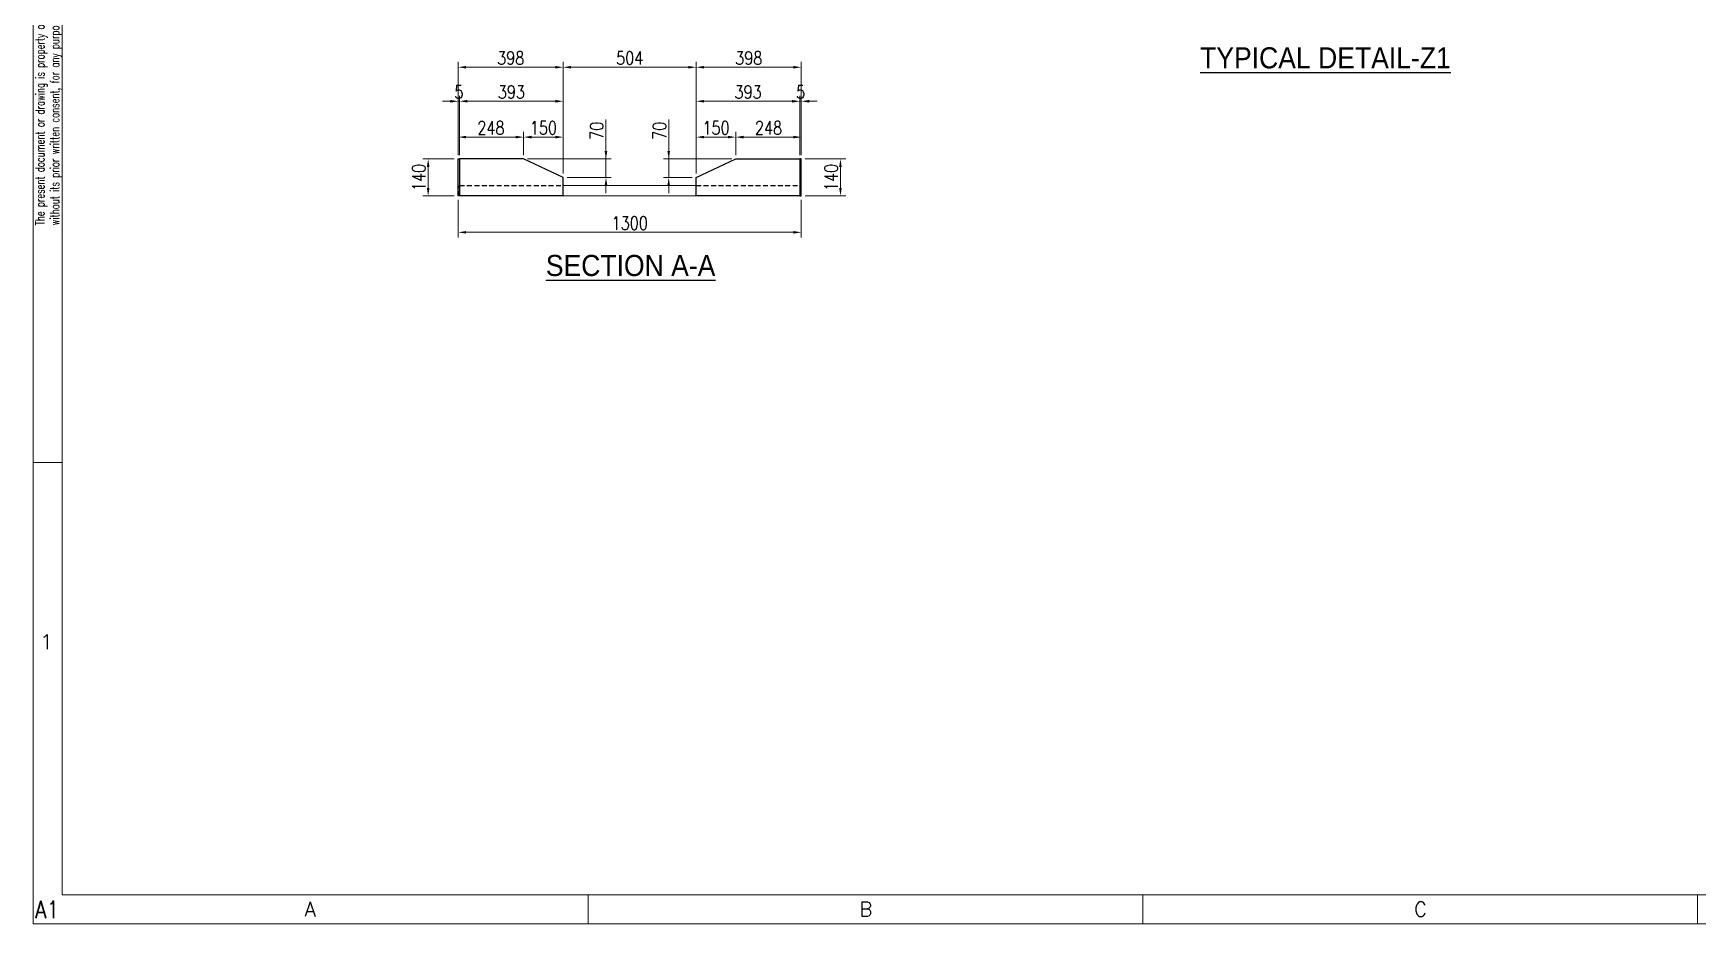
# Model space of a CAD drawing. Header units: millimetres. Extents: x 160193 to 172808, y 1972 to 10882.
# Drawn here: x 160193 to 166501, y 1972 to 5345 of the extents above; entities that cross this region are included whole.
import ezdxf
from ezdxf.enums import TextEntityAlignment as Align

# ---------------------------------------------------------------- set-up
doc = ezdxf.new("R2010")
doc.units = ezdxf.units.MM
doc.header["$LTSCALE"] = 0.75
doc.linetypes.add('HIDDEN', pattern=[0.375, 0.25, -0.125])
doc.linetypes.add('XKITLINE00', pattern=[0])
for name, color, linetype in [('Grating', 7, 'Continuous'), ('Text', 254, 'Continuous'), ('TITLE', 7, 'Continuous'), ('TOE PLATE', 3, 'Continuous')]:
    doc.layers.add(name, color=color, linetype=linetype)
doc.layers.add('Grtg Dim', color=7, linetype='Continuous', lineweight=15)
doc.styles.add('ARIAL', font='arial.ttf')
doc.styles.add('ROMANS', font='romans.shx', dxfattribs={"width": 0.8})
doc.styles.add('ROMANS-S', font='romans.shx', dxfattribs={"width": 0.7})
doc.dimstyles.new('grt dim', dxfattribs={"dimscale": 20, "dimtxt": 2.5, "dimasz": 1.5, "dimexe": 1, "dimexo": 0.75, "dimgap": 0.5, "dimtad": 1, "dimdec": 0, "dimlfac": -1, "dimzin": 0, "dimdsep": 46, "dimtxsty": 'ROMANS', "dimcen": 0, "dimclrd": 1, "dimclre": 1, "dimclrt": 3, "dimadec": 0, "dimazin": 0, "dimtfac": 1, "dimtdec": 0, "dimtix": 1, "dimtmove": 1, "dimatfit": 3, "dimfxl": 1, "dimtolj": 1, "dimtzin": 0, "dimlwd": -1, "dimlwe": -1, "dimarcsym": 0})

# ---------------------------------------------------------------- blocks, each defined once
blk = doc.blocks.new('*D119')
at = {"layer": 'Defpoints', "color": 0, "transparency": 16777216}
for p in [(161803.9, 4729.1), (163103.9, 4729.1), (163103.9, 4591.2)]:
    blk.add_point(p, dxfattribs=at)
at = {"layer": 'Grtg Dim', "color": 1, "transparency": 16777216}
for p, q in [((161803.9, 4714.1), (161803.9, 4571.2)), ((163103.9, 4714.1), (163103.9, 4571.2))]:
    blk.add_line(p, q, dxfattribs=at)
at = {"layer": 'Grtg Dim', "color": 1, "linetype": 'ByBlock', "transparency": 16777216}
blk.add_line((161833.9, 4591.2), (163073.9, 4591.2), dxfattribs=at)
at = {"layer": 'Grtg Dim', "color": 1, "transparency": 16777216}
for points in [[(161833.9, 4596.2), (161833.9, 4586.2), (161803.9, 4591.2)], [(163073.9, 4596.2), (163073.9, 4586.2), (163103.9, 4591.2)]]:
    blk.add_solid(points, dxfattribs=at)
at = {"layer": 'Grtg Dim', "color": 3, "transparency": 16777216, "insert": (162453.9, 4626.2), "char_height": 50, "attachment_point": 5, "style": 'ROMANS'}
blk.add_mtext('\\A1;1300', dxfattribs=at)
blk = doc.blocks.new('*D120')
at = {"layer": 'Defpoints', "color": 0, "transparency": 16777216}
for p in [(161808.9, 5087.7), (161803.9, 4869.1), (161808.9, 4869.1)]:
    blk.add_point(p, dxfattribs=at)
at = {"layer": 'Grtg Dim', "color": 1, "linetype": 'ByBlock', "transparency": 16777216}
for p, q in [((161773.9, 5087.7), (161743.9, 5087.7)), ((161803.9, 5087.7), (161808.9, 5087.7)), ((161838.9, 5087.7), (161868.9, 5087.7))]:
    blk.add_line(p, q, dxfattribs=at)
at = {"layer": 'Grtg Dim', "color": 1, "transparency": 16777216}
for p, q in [((161803.9, 4884.1), (161803.9, 5107.7)), ((161808.9, 4884.1), (161808.9, 5107.7))]:
    blk.add_line(p, q, dxfattribs=at)
for points in [[(161773.9, 5092.7), (161773.9, 5082.7), (161803.9, 5087.7)], [(161838.9, 5092.7), (161838.9, 5082.7), (161808.9, 5087.7)]]:
    blk.add_solid(points, dxfattribs=at)
at = {"layer": 'Grtg Dim', "color": 3, "transparency": 16777216, "insert": (161806.4, 5122.7), "char_height": 50, "attachment_point": 5, "style": 'ROMANS'}
blk.add_mtext('\\A1;5', dxfattribs=at)
blk = doc.blocks.new('*D121')
at = {"layer": 'Defpoints', "color": 0, "transparency": 16777216}
for p in [(162201.8, 5087.7), (161808.9, 4869.1), (162201.8, 4799.1)]:
    blk.add_point(p, dxfattribs=at)
at = {"layer": 'Grtg Dim', "color": 1, "transparency": 16777216}
for p, q in [((161808.9, 4884.1), (161808.9, 5107.7)), ((162201.8, 4814.1), (162201.8, 5107.7))]:
    blk.add_line(p, q, dxfattribs=at)
at = {"layer": 'Grtg Dim', "color": 1, "linetype": 'ByBlock', "transparency": 16777216}
blk.add_line((161838.9, 5087.7), (162171.8, 5087.7), dxfattribs=at)
at = {"layer": 'Grtg Dim', "color": 1, "transparency": 16777216}
for points in [[(161838.9, 5092.7), (161838.9, 5082.7), (161808.9, 5087.7)], [(162171.8, 5092.7), (162171.8, 5082.7), (162201.8, 5087.7)]]:
    blk.add_solid(points, dxfattribs=at)
at = {"layer": 'Grtg Dim', "color": 3, "transparency": 16777216, "insert": (162005.3, 5122.7), "char_height": 50, "attachment_point": 5, "style": 'ROMANS'}
blk.add_mtext('\\A1;393', dxfattribs=at)
blk = doc.blocks.new('*D122')
at = {"layer": 'Defpoints', "color": 0, "transparency": 16777216}
for p in [(163103.9, 5087.7), (163098.9, 4869.1), (163103.9, 4869.1)]:
    blk.add_point(p, dxfattribs=at)
at = {"layer": 'Grtg Dim', "color": 1, "linetype": 'ByBlock', "transparency": 16777216}
for p, q in [((163068.9, 5087.7), (163038.9, 5087.7)), ((163098.9, 5087.7), (163103.9, 5087.7)), ((163133.9, 5087.7), (163163.9, 5087.7))]:
    blk.add_line(p, q, dxfattribs=at)
at = {"layer": 'Grtg Dim', "color": 1, "transparency": 16777216}
for p, q in [((163098.9, 4884.1), (163098.9, 5107.7)), ((163103.9, 4884.1), (163103.9, 5107.7))]:
    blk.add_line(p, q, dxfattribs=at)
for points in [[(163068.9, 5092.7), (163068.9, 5082.7), (163098.9, 5087.7)], [(163133.9, 5092.7), (163133.9, 5082.7), (163103.9, 5087.7)]]:
    blk.add_solid(points, dxfattribs=at)
at = {"layer": 'Grtg Dim', "color": 3, "transparency": 16777216, "insert": (163101.4, 5122.7), "char_height": 50, "attachment_point": 5, "style": 'ROMANS'}
blk.add_mtext('\\A1;5', dxfattribs=at)
blk = doc.blocks.new('*D123')
at = {"layer": 'Defpoints', "color": 0, "transparency": 16777216}
for p in [(163098.9, 5087.7), (163098.9, 4869.1), (162705.8, 4799.1)]:
    blk.add_point(p, dxfattribs=at)
at = {"layer": 'Grtg Dim', "color": 1, "transparency": 16777216}
for p, q in [((162705.8, 4814.1), (162705.8, 5107.7)), ((163098.9, 4884.1), (163098.9, 5107.7))]:
    blk.add_line(p, q, dxfattribs=at)
at = {"layer": 'Grtg Dim', "color": 1, "linetype": 'ByBlock', "transparency": 16777216}
blk.add_line((162735.8, 5087.7), (163068.9, 5087.7), dxfattribs=at)
at = {"layer": 'Grtg Dim', "color": 1, "transparency": 16777216}
for points in [[(162735.8, 5092.7), (162735.8, 5082.7), (162705.8, 5087.7)], [(163068.9, 5092.7), (163068.9, 5082.7), (163098.9, 5087.7)]]:
    blk.add_solid(points, dxfattribs=at)
at = {"layer": 'Grtg Dim', "color": 3, "transparency": 16777216, "insert": (162902.3, 5122.7), "char_height": 50, "attachment_point": 5, "style": 'ROMANS'}
blk.add_mtext('\\A1;393', dxfattribs=at)
blk = doc.blocks.new('*D124')
at = {"layer": 'Defpoints', "color": 0, "transparency": 16777216}
for p in [(162051.8, 4951.9), (162051.8, 4869.1), (162201.8, 4799.1)]:
    blk.add_point(p, dxfattribs=at)
at = {"layer": 'Grtg Dim', "color": 1, "transparency": 16777216}
for p, q in [((162051.8, 4884.1), (162051.8, 4971.9)), ((162201.8, 4814.1), (162201.8, 4971.9))]:
    blk.add_line(p, q, dxfattribs=at)
at = {"layer": 'Grtg Dim', "color": 1, "linetype": 'ByBlock', "transparency": 16777216}
blk.add_line((162171.8, 4951.9), (162081.8, 4951.9), dxfattribs=at)
at = {"layer": 'Grtg Dim', "color": 1, "transparency": 16777216}
for points in [[(162081.8, 4956.9), (162081.8, 4946.9), (162051.8, 4951.9)], [(162171.8, 4956.9), (162171.8, 4946.9), (162201.8, 4951.9)]]:
    blk.add_solid(points, dxfattribs=at)
at = {"layer": 'Grtg Dim', "color": 3, "transparency": 16777216, "insert": (162126.8, 4986.9), "char_height": 50, "attachment_point": 5, "style": 'ROMANS'}
blk.add_mtext('\\A1;150', dxfattribs=at)
blk = doc.blocks.new('*D125')
at = {"layer": 'Defpoints', "color": 0, "transparency": 16777216}
for p in [(162855.8, 4951.9), (162855.8, 4869.1), (162705.8, 4799.1)]:
    blk.add_point(p, dxfattribs=at)
at = {"layer": 'Grtg Dim', "color": 1, "transparency": 16777216}
for p, q in [((162705.8, 4814.1), (162705.8, 4971.9)), ((162855.8, 4884.1), (162855.8, 4971.9))]:
    blk.add_line(p, q, dxfattribs=at)
at = {"layer": 'Grtg Dim', "color": 1, "linetype": 'ByBlock', "transparency": 16777216}
blk.add_line((162735.8, 4951.9), (162825.8, 4951.9), dxfattribs=at)
at = {"layer": 'Grtg Dim', "color": 1, "transparency": 16777216}
for points in [[(162735.8, 4956.9), (162735.8, 4946.9), (162705.8, 4951.9)], [(162825.8, 4956.9), (162825.8, 4946.9), (162855.8, 4951.9)]]:
    blk.add_solid(points, dxfattribs=at)
at = {"layer": 'Grtg Dim', "color": 3, "transparency": 16777216, "insert": (162780.8, 4986.9), "char_height": 50, "attachment_point": 5, "style": 'ROMANS'}
blk.add_mtext('\\A1;150', dxfattribs=at)
blk = doc.blocks.new('*D126')
at = {"layer": 'Defpoints', "color": 0, "transparency": 16777216}
for p in [(162051.8, 4869.1), (162201.8, 4799.1), (162363.7, 4799.1)]:
    blk.add_point(p, dxfattribs=at)
at = {"layer": 'Grtg Dim', "color": 1, "linetype": 'ByBlock', "transparency": 16777216}
for p, q in [((162363.7, 5018.5), (162363.7, 4869.1)), ((162363.7, 4899.1), (162363.7, 4929.1)), ((162363.7, 4869.1), (162363.7, 4799.1)), ((162363.7, 4869.1), (162363.7, 4799.1)), ((162363.7, 4769.1), (162363.7, 4739.1))]:
    blk.add_line(p, q, dxfattribs=at)
at = {"layer": 'Grtg Dim', "color": 1, "transparency": 16777216}
for p, q in [((162066.8, 4869.1), (162383.7, 4869.1)), ((162216.8, 4799.1), (162383.7, 4799.1))]:
    blk.add_line(p, q, dxfattribs=at)
for points in [[(162358.7, 4899.1), (162368.7, 4899.1), (162363.7, 4869.1)], [(162358.7, 4769.1), (162368.7, 4769.1), (162363.7, 4799.1)]]:
    blk.add_solid(points, dxfattribs=at)
at = {"layer": 'Grtg Dim', "color": 3, "transparency": 16777216, "insert": (162328.7, 4976.1), "char_height": 50, "attachment_point": 5, "rotation": 90, "style": 'ROMANS'}
blk.add_mtext('\\A1;70', dxfattribs=at)
blk = doc.blocks.new('*D127')
at = {"layer": 'Defpoints', "color": 0, "transparency": 16777216}
for p in [(162855.8, 4869.1), (162601.5, 4799.1), (162705.8, 4799.1)]:
    blk.add_point(p, dxfattribs=at)
at = {"layer": 'Grtg Dim', "color": 1, "linetype": 'ByBlock', "transparency": 16777216}
for p, q in [((162601.5, 5018.3), (162601.5, 4869.1)), ((162601.5, 4899.1), (162601.5, 4929.1)), ((162601.5, 4869.1), (162601.5, 4799.1)), ((162601.5, 4869.1), (162601.5, 4799.1)), ((162601.5, 4769.1), (162601.5, 4739.1))]:
    blk.add_line(p, q, dxfattribs=at)
at = {"layer": 'Grtg Dim', "color": 1, "transparency": 16777216}
for p, q in [((162840.8, 4869.1), (162581.5, 4869.1)), ((162690.8, 4799.1), (162581.5, 4799.1))]:
    blk.add_line(p, q, dxfattribs=at)
for points in [[(162596.5, 4899.1), (162606.5, 4899.1), (162601.5, 4869.1)], [(162596.5, 4769.1), (162606.5, 4769.1), (162601.5, 4799.1)]]:
    blk.add_solid(points, dxfattribs=at)
at = {"layer": 'Grtg Dim', "color": 3, "transparency": 16777216, "insert": (162566.5, 4975.9), "char_height": 50, "attachment_point": 5, "rotation": 90, "style": 'ROMANS'}
blk.add_mtext('\\A1;70', dxfattribs=at)
blk = doc.blocks.new('*D128')
at = {"layer": 'Defpoints', "color": 0, "transparency": 16777216}
for p in [(161803.9, 4869.1), (161689.9, 4729.1), (161803.9, 4729.1)]:
    blk.add_point(p, dxfattribs=at)
at = {"layer": 'Grtg Dim', "color": 1, "transparency": 16777216}
for p, q in [((161788.9, 4869.1), (161669.9, 4869.1)), ((161788.9, 4729.1), (161669.9, 4729.1))]:
    blk.add_line(p, q, dxfattribs=at)
at = {"layer": 'Grtg Dim', "color": 1, "linetype": 'ByBlock', "transparency": 16777216}
blk.add_line((161689.9, 4839.1), (161689.9, 4759.1), dxfattribs=at)
at = {"layer": 'Grtg Dim', "color": 1, "transparency": 16777216}
for points in [[(161684.9, 4839.1), (161694.9, 4839.1), (161689.9, 4869.1)], [(161684.9, 4759.1), (161694.9, 4759.1), (161689.9, 4729.1)]]:
    blk.add_solid(points, dxfattribs=at)
at = {"layer": 'Grtg Dim', "color": 3, "transparency": 16777216, "insert": (161654.9, 4799.1), "char_height": 50, "attachment_point": 5, "rotation": 90, "style": 'ROMANS'}
blk.add_mtext('\\A1;140', dxfattribs=at)
blk = doc.blocks.new('*D129')
at = {"layer": 'Defpoints', "color": 0, "transparency": 16777216}
for p in [(163103.9, 4869.1), (163252.4, 4869.1), (163103.9, 4729.1)]:
    blk.add_point(p, dxfattribs=at)
at = {"layer": 'Grtg Dim', "color": 1, "transparency": 16777216}
for p, q in [((163118.9, 4869.1), (163272.4, 4869.1)), ((163118.9, 4729.1), (163272.4, 4729.1))]:
    blk.add_line(p, q, dxfattribs=at)
at = {"layer": 'Grtg Dim', "color": 1, "linetype": 'ByBlock', "transparency": 16777216}
blk.add_line((163252.4, 4759.1), (163252.4, 4839.1), dxfattribs=at)
at = {"layer": 'Grtg Dim', "color": 1, "transparency": 16777216}
for points in [[(163247.4, 4839.1), (163257.4, 4839.1), (163252.4, 4869.1)], [(163247.4, 4759.1), (163257.4, 4759.1), (163252.4, 4729.1)]]:
    blk.add_solid(points, dxfattribs=at)
at = {"layer": 'Grtg Dim', "color": 3, "transparency": 16777216, "insert": (163217.4, 4799.1), "char_height": 50, "attachment_point": 5, "rotation": 90, "style": 'ROMANS'}
blk.add_mtext('\\A1;140', dxfattribs=at)
blk = doc.blocks.new('*D130')
at = {"layer": 'Defpoints', "color": 0, "transparency": 16777216}
for p in [(162201.8, 5216.6), (161803.9, 4869.1), (162201.8, 4799.1)]:
    blk.add_point(p, dxfattribs=at)
at = {"layer": 'Grtg Dim', "color": 1, "transparency": 16777216}
for p, q in [((161803.9, 4884.1), (161803.9, 5236.6)), ((162201.8, 4814.1), (162201.8, 5236.6))]:
    blk.add_line(p, q, dxfattribs=at)
at = {"layer": 'Grtg Dim', "color": 1, "linetype": 'ByBlock', "transparency": 16777216}
blk.add_line((161833.9, 5216.6), (162171.8, 5216.6), dxfattribs=at)
at = {"layer": 'Grtg Dim', "color": 1, "transparency": 16777216}
for points in [[(161833.9, 5221.6), (161833.9, 5211.6), (161803.9, 5216.6)], [(162171.8, 5221.6), (162171.8, 5211.6), (162201.8, 5216.6)]]:
    blk.add_solid(points, dxfattribs=at)
at = {"layer": 'Grtg Dim', "color": 3, "transparency": 16777216, "insert": (162002.8, 5251.6), "char_height": 50, "attachment_point": 5, "style": 'ROMANS'}
blk.add_mtext('\\A1;398', dxfattribs=at)
blk = doc.blocks.new('*D131')
at = {"layer": 'Defpoints', "color": 0, "transparency": 16777216}
for p in [(162705.8, 5216.6), (162201.8, 4799.1), (162705.8, 4799.1)]:
    blk.add_point(p, dxfattribs=at)
at = {"layer": 'Grtg Dim', "color": 1, "transparency": 16777216}
for p, q in [((162201.8, 4814.1), (162201.8, 5236.6)), ((162705.8, 4814.1), (162705.8, 5236.6))]:
    blk.add_line(p, q, dxfattribs=at)
at = {"layer": 'Grtg Dim', "color": 1, "linetype": 'ByBlock', "transparency": 16777216}
blk.add_line((162231.8, 5216.6), (162675.8, 5216.6), dxfattribs=at)
at = {"layer": 'Grtg Dim', "color": 1, "transparency": 16777216}
for points in [[(162231.8, 5221.6), (162231.8, 5211.6), (162201.8, 5216.6)], [(162675.8, 5221.6), (162675.8, 5211.6), (162705.8, 5216.6)]]:
    blk.add_solid(points, dxfattribs=at)
at = {"layer": 'Grtg Dim', "color": 3, "transparency": 16777216, "insert": (162453.8, 5251.6), "char_height": 50, "attachment_point": 5, "style": 'ROMANS'}
blk.add_mtext('\\A1;504', dxfattribs=at)
blk = doc.blocks.new('*D132')
at = {"layer": 'Defpoints', "color": 0, "transparency": 16777216}
for p in [(163103.9, 5216.6), (163103.9, 4869.1), (162705.8, 4799.1)]:
    blk.add_point(p, dxfattribs=at)
at = {"layer": 'Grtg Dim', "color": 1, "transparency": 16777216}
for p, q in [((162705.8, 4814.1), (162705.8, 5236.6)), ((163103.9, 4884.1), (163103.9, 5236.6))]:
    blk.add_line(p, q, dxfattribs=at)
at = {"layer": 'Grtg Dim', "color": 1, "linetype": 'ByBlock', "transparency": 16777216}
blk.add_line((162735.8, 5216.6), (163073.9, 5216.6), dxfattribs=at)
at = {"layer": 'Grtg Dim', "color": 1, "transparency": 16777216}
for points in [[(162735.8, 5221.6), (162735.8, 5211.6), (162705.8, 5216.6)], [(163073.9, 5221.6), (163073.9, 5211.6), (163103.9, 5216.6)]]:
    blk.add_solid(points, dxfattribs=at)
at = {"layer": 'Grtg Dim', "color": 3, "transparency": 16777216, "insert": (162904.8, 5251.6), "char_height": 50, "attachment_point": 5, "style": 'ROMANS'}
blk.add_mtext('\\A1;398', dxfattribs=at)
blk = doc.blocks.new('*D133')
at = {"layer": 'Defpoints', "color": 0, "transparency": 16777216}
for p in [(163103.9, 4951.9), (162855.8, 4869.1), (163103.9, 4869.1)]:
    blk.add_point(p, dxfattribs=at)
at = {"layer": 'Grtg Dim', "color": 1, "transparency": 16777216}
for p, q in [((162855.8, 4884.1), (162855.8, 4971.9)), ((163103.9, 4884.1), (163103.9, 4971.9))]:
    blk.add_line(p, q, dxfattribs=at)
at = {"layer": 'Grtg Dim', "color": 1, "linetype": 'ByBlock', "transparency": 16777216}
blk.add_line((162885.8, 4951.9), (163073.9, 4951.9), dxfattribs=at)
at = {"layer": 'Grtg Dim', "color": 1, "transparency": 16777216}
for points in [[(162885.8, 4956.9), (162885.8, 4946.9), (162855.8, 4951.9)], [(163073.9, 4956.9), (163073.9, 4946.9), (163103.9, 4951.9)]]:
    blk.add_solid(points, dxfattribs=at)
at = {"layer": 'Grtg Dim', "color": 3, "transparency": 16777216, "insert": (162979.8, 4986.9), "char_height": 50, "attachment_point": 5, "style": 'ROMANS'}
blk.add_mtext('\\A1;248', dxfattribs=at)
blk = doc.blocks.new('*D134')
at = {"layer": 'Defpoints', "color": 0, "transparency": 16777216}
for p in [(161803.9, 4951.9), (161803.9, 4869.1), (162051.8, 4869.1)]:
    blk.add_point(p, dxfattribs=at)
at = {"layer": 'Grtg Dim', "color": 1, "transparency": 16777216}
for p, q in [((161803.9, 4884.1), (161803.9, 4971.9)), ((162051.8, 4884.1), (162051.8, 4971.9))]:
    blk.add_line(p, q, dxfattribs=at)
at = {"layer": 'Grtg Dim', "color": 1, "linetype": 'ByBlock', "transparency": 16777216}
blk.add_line((162021.8, 4951.9), (161833.9, 4951.9), dxfattribs=at)
at = {"layer": 'Grtg Dim', "color": 1, "transparency": 16777216}
for points in [[(161833.9, 4956.9), (161833.9, 4946.9), (161803.9, 4951.9)], [(162021.8, 4956.9), (162021.8, 4946.9), (162051.8, 4951.9)]]:
    blk.add_solid(points, dxfattribs=at)
at = {"layer": 'Grtg Dim', "color": 3, "transparency": 16777216, "insert": (161927.8, 4986.9), "char_height": 50, "attachment_point": 5, "style": 'ROMANS'}
blk.add_mtext('\\A1;248', dxfattribs=at)

msp = doc.modelspace()

# ---------------------------------------------------------------- linework, layer by layer
at = {"layer": 'Grating', "color": 2, "linetype": 'HIDDEN', "ltscale": 100}
for points in [[(162201.8, 4729.1), (161808.9, 4729.1), (161808.9, 4769.1), (162201.8, 4769.1)], [(162705.8, 4769.1), (163098.9, 4769.1), (163098.9, 4729.1), (162705.8, 4729.1)]]:
    msp.add_lwpolyline(points, dxfattribs=at)
at = {"layer": 'Grtg Dim'}
for p, q in [((162705.8, 4769.1), (162201.8, 4769.1)), ((162705.8, 4729.1), (162201.8, 4729.1))]:
    msp.add_line(p, q, dxfattribs=at)
at = {"layer": 'TITLE', "color": 5, "linetype": 'XKITLINE00', "lineweight": 0}
for p, q in [((160193.4, 3719.6), (160303.2, 3719.6)), ((162295.9, 2081.7), (162295.9, 1971.9)), ((162295.9, 2081.7), (162295.9, 1971.9)), ((164398.4, 2081.7), (164398.4, 1971.9)), ((164398.4, 2081.7), (164398.4, 1971.9)), ((166500.9, 2081.7), (166500.9, 1971.9)), ((166500.9, 2081.7), (166500.9, 1971.9))]:
    msp.add_line(p, q, dxfattribs=at)
at = {"layer": 'TITLE', "color": 5, "linetype": 'XKITLINE00', "lineweight": 0, "flags": 128}
for points in [[(172808.4, 1971.9), (160193.4, 1971.9), (160193.4, 10881.9), (172808.4, 10881.9)], [(160303.2, 10772.1), (172698.7, 10772.1), (172698.7, 2081.7), (160303.2, 2081.7)]]:
    msp.add_lwpolyline(points, close=True, dxfattribs=at)
at = {"layer": 'TOE PLATE', "color": 6}
msp.add_line((162201.8, 4729.1), (161808.9, 4729.1), dxfattribs=at)
for points in [[(161803.9, 4869.1), (161808.9, 4869.1), (161808.9, 4729.1), (161803.9, 4729.1)], [(163103.9, 4869.1), (163098.9, 4869.1), (163098.9, 4729.1), (163103.9, 4729.1)]]:
    msp.add_lwpolyline(points, close=True, dxfattribs=at)
for points in [[(162201.8, 4729.1), (162201.8, 4799.1), (162051.8, 4869.1), (161808.9, 4869.1)], [(162705.8, 4729.1), (162705.8, 4799.1), (162855.8, 4869.1), (163098.9, 4869.1)], [(163098.9, 4729.1), (162705.8, 4729.1)]]:
    msp.add_lwpolyline(points, dxfattribs=at)

# ---------------------------------------------------------------- texts
at = {"layer": 'Text', "color": 50, "style": 'ARIAL', "width": 0.9}
for s, p in [('%%UTYPICAL DETAIL-Z1', (165090.3, 5252.2)), ('%%USECTION A-A', (162457.1, 4465.6))]:
    msp.add_text(s, height=80, dxfattribs=at).set_placement(p, align=Align.MIDDLE_CENTER)
at = {"layer": 'TITLE', "color": 3, "linetype": 'XKITLINE00', "style": 'ROMANS'}
for s, p in [('1', (160219.6, 3012.6)), ('A', (161221.2, 1999.4)), ('B', (163323.7, 1999.4)), ('C', (165426.2, 1999.4))]:
    msp.add_text(s, height=54.9, dxfattribs=at).set_placement(p)
at = {"layer": 'TITLE', "color": 3, "linetype": 'XKITLINE00', "style": 'ROMANS', "width": 0.85}
msp.add_text('A1', height=65.87, dxfattribs=at).set_placement((160200.8, 1992.3))
at = {"layer": 'TITLE', "color": 3, "insert": (160202.2, 4617.4, 0), "char_height": 33.4304, "width": 3695.526, "attachment_point": 1, "rotation": 90, "style": 'ROMANS-S'}
msp.add_mtext('The present document or drawing is property of Oasis Metal Manufacturing and shall not, under any circumstances, be totally or partially, directly or indirectly, transferred, reproduced, copied, disclosed or used, without its prior written consent, for any purpose and in any way other than that for which it is specifically furnished or outside the extent of the agreed upon right of use.', dxfattribs=at)

# ---------------------------------------------------------------- dimensions: what is measured, and where the dimension line sits
at = {"layer": 'Grtg Dim', "color": 2}
for base, p1, p2, picture, middle in [((162201.8, 5216.6), (161803.9, 4869.1), (162201.8, 4799.1), '*D130', (162002.8, 5251.6)), ((162705.8, 5216.6), (162201.8, 4799.1), (162705.8, 4799.1), '*D131', (162453.8, 5251.6)), ((163103.9, 5216.6), (162705.8, 4799.1), (163103.9, 4869.1), '*D132', (162904.8, 5251.6)), ((161803.9, 4951.9), (162051.8, 4869.1), (161803.9, 4869.1), '*D134', (161927.8, 4986.9)), ((163103.9, 4951.9), (162855.8, 4869.1), (163103.9, 4869.1), '*D133', (162979.8, 4986.9))]:
    dim = msp.add_linear_dim(base=base, p1=p1, p2=p2, dimstyle='grt dim', override={"dimfxl": 0.18, "dimarcsym": 1}, dxfattribs=at)
    dim.commit()
    dim.dimension.update_dxf_attribs({"geometry": picture, "text_midpoint": middle})
at = {"layer": 'Grtg Dim', "color": 1}
for base, p1, p2, picture, middle in [((161808.9, 5087.7), (161803.9, 4869.1), (161808.9, 4869.1), '*D120', (161806.4, 5122.7)), ((162201.8, 5087.7), (161808.9, 4869.1), (162201.8, 4799.1), '*D121', (162005.3, 5122.7)), ((163098.9, 5087.7), (162705.8, 4799.1), (163098.9, 4869.1), '*D123', (162902.3, 5122.7)), ((163103.9, 5087.7), (163098.9, 4869.1), (163103.9, 4869.1), '*D122', (163101.4, 5122.7)), ((162051.8, 4951.9), (162201.8, 4799.1), (162051.8, 4869.1), '*D124', (162126.8, 4986.9)), ((162855.8, 4951.9), (162705.8, 4799.1), (162855.8, 4869.1), '*D125', (162780.8, 4986.9)), ((163103.9, 4591.2), (161803.9, 4729.1), (163103.9, 4729.1), '*D119', (162453.9, 4626.2))]:
    dim = msp.add_linear_dim(base=base, p1=p1, p2=p2, dimstyle='grt dim', dxfattribs=at)
    dim.commit()
    dim.dimension.update_dxf_attribs({"geometry": picture, "text_midpoint": middle})
for base, p1, p2, picture, middle in [((162363.7, 4799.1), (162051.8, 4869.1), (162201.8, 4799.1), '*D126', (162328.7, 4976.1)), ((162601.5, 4799.1), (162855.8, 4869.1), (162705.8, 4799.1), '*D127', (162566.5, 4975.9))]:
    dim = msp.add_linear_dim(base=base, p1=p1, p2=p2, angle=90, dimstyle='grt dim', dxfattribs=at)
    dim.commit()
    dim.dimension.update_dxf_attribs({"geometry": picture, "text_midpoint": middle, "dimtype": 160})
for base, p1, p2, picture, middle in [((161689.9, 4729.1), (161803.9, 4869.1), (161803.9, 4729.1), '*D128', (161654.9, 4799.1)), ((163252.4, 4869.1), (163103.9, 4729.1), (163103.9, 4869.1), '*D129', (163217.4, 4799.1))]:
    dim = msp.add_linear_dim(base=base, p1=p1, p2=p2, angle=90, dimstyle='grt dim', dxfattribs=at)
    dim.commit()
    dim.dimension.update_dxf_attribs({"geometry": picture, "text_midpoint": middle})

doc.saveas('drawing.dxf')
